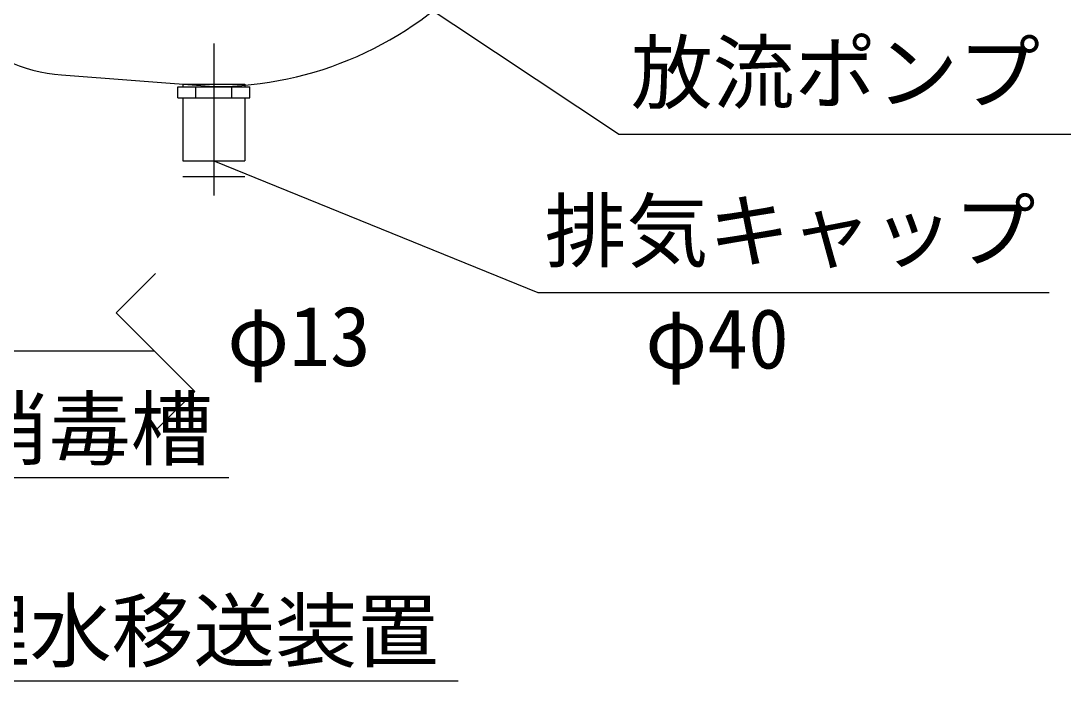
# Model space of a CAD drawing. Units: millimetres, scale not verified. Extents: x -8093 to 8093, y -5792 to 5792.
# Drawn here: x -4441 to -3478, y -45 to 560 of the extents above; entities that cross this region are included whole.
import ezdxf
from ezdxf.enums import TextEntityAlignment as Align

# ---------------------------------------------------------------- set-up
doc = ezdxf.new("R2010")
doc.units = ezdxf.units.MM
doc.header["$LTSCALE"] = 30
doc.linetypes.add('LONG_CHAIN', pattern=[21, 18, -1, 1, -1])
doc.linetypes.add('LONG_DASHED1', pattern=[7, 6, -1])
doc.layers.add('0-1_00クル-フ-0躯体', color=3, linetype='Continuous', lineweight=25)
doc.layers.add('0-2_00クル-フ-3空気管', color=6, linetype='Continuous', lineweight=25)
doc.styles.add('ＭＳ ゴシック', font='')
doc.styles.get('ＭＳ ゴシック').set_extended_font_data('MS Gothic')

msp = doc.modelspace()

# ---------------------------------------------------------------- linework, layer by layer
at = {"layer": '0-1_00クル-フ-0躯体', "linetype": 'LONG_CHAIN'}
msp.add_line((-4264.04, 1169.76), (-4264.04, 458.7), dxfattribs=at)
at = {"layer": '0-1_00クル-フ-0躯体', "color": 4}
for p, q in [((-3893.28, 456.58), (-4251.52, 695.42)), ((-3893.28, 456.58), (-3478.31, 456.58)), ((-4264.13, 431.96), (-3967.2, 311.23)), ((-3967.2, 311.23), (-3498.38, 311.23)), ((-4487.82, 141.69), (-4250.42, 141.69)), ((-4581.51, -44.8), (-4040.08, -44.8))]:
    msp.add_line(p, q, dxfattribs=at)
at = {"layer": '0-1_00クル-フ-0躯体'}
for p, q in [((-4403.71, 510.9), (-4264.04, 500.16)), ((-4292.63, 502.46), (-4235.63, 502.46)), ((-4292.63, 502.46), (-4292.63, 499.86)), ((-4235.63, 502.46), (-4235.63, 499.86)), ((-4280.58, 489.86), (-4280.58, 499.86)), ((-4247.68, 489.86), (-4247.68, 499.86)), ((-4231.22, 489.86), (-4231.22, 499.86)), ((-4297.04, 489.86), (-4231.22, 489.86)), ((-4292.63, 489.86), (-4292.63, 431.96)), ((-4235.63, 489.86), (-4235.63, 431.96)), ((-4292.63, 431.96), (-4235.63, 431.96)), ((-4292.63, 417.58), (-4235.63, 417.58))]:
    msp.add_line(p, q, dxfattribs=at)
at = {"layer": '0-1_00クル-フ-0躯体', "linetype": 'LONG_DASHED1'}
msp.add_line((-4264.13, 509.64), (-4264.13, 400.39), dxfattribs=at)
at = {"layer": '0-1_00クル-フ-0躯体'}
msp.add_lwpolyline([(-4297.04, 489.86), (-4297.04, 499.86), (-4231.22, 499.86)], dxfattribs=at)
for centre, radius, start, end in [((-4264.04, 825.16), 325, 270, 5.31267), ((-4392.21, 660.46), 150, 225, 265.601)]:
    msp.add_arc(centre, radius, start, end, dxfattribs=at)
at = {"layer": '0-2_00クル-フ-3空気管', "color": 7}
msp.add_line((-4353.75, 292.71), (-4317.75, 328.71), dxfattribs=at)
at = {"layer": '0-2_00クル-フ-3空気管'}
msp.add_lwpolyline([(-5060.91, 459.16), (-5060.91, 257.88), (-4318.91, 257.88)], dxfattribs=at)
at = {"layer": '0-2_00クル-フ-3空気管', "color": 7}
msp.add_lwpolyline([(-4353.75, 292.71), (-4281.75, 220.72), (-4317.75, 184.72)], dxfattribs=at)

# ---------------------------------------------------------------- texts
at = {"layer": '0-1_00クル-フ-0躯体', "color": 4, "style": 'ＭＳ ゴシック'}
for s, p in [('放流ポンプ', (-3881.76, 469.04)), ('排気キャップ', (-3960.91, 323.89)), ('φ40', (-3868.65, 225.19)), ('消毒槽', (-4490.46, 142.37)), ('処理水移送装置', (-4582.99, -42.82))]:
    msp.add_text(s, height=54.99, dxfattribs=at).set_placement(p, align=Align.BOTTOM_LEFT)
at = {"layer": '0-2_00クル-フ-3空気管', "color": 4, "style": 'ＭＳ ゴシック'}
msp.add_text('φ13', height=54.99, dxfattribs=at).set_placement((-4251.92, 227.42), align=Align.BOTTOM_LEFT)

doc.saveas('drawing.dxf')
